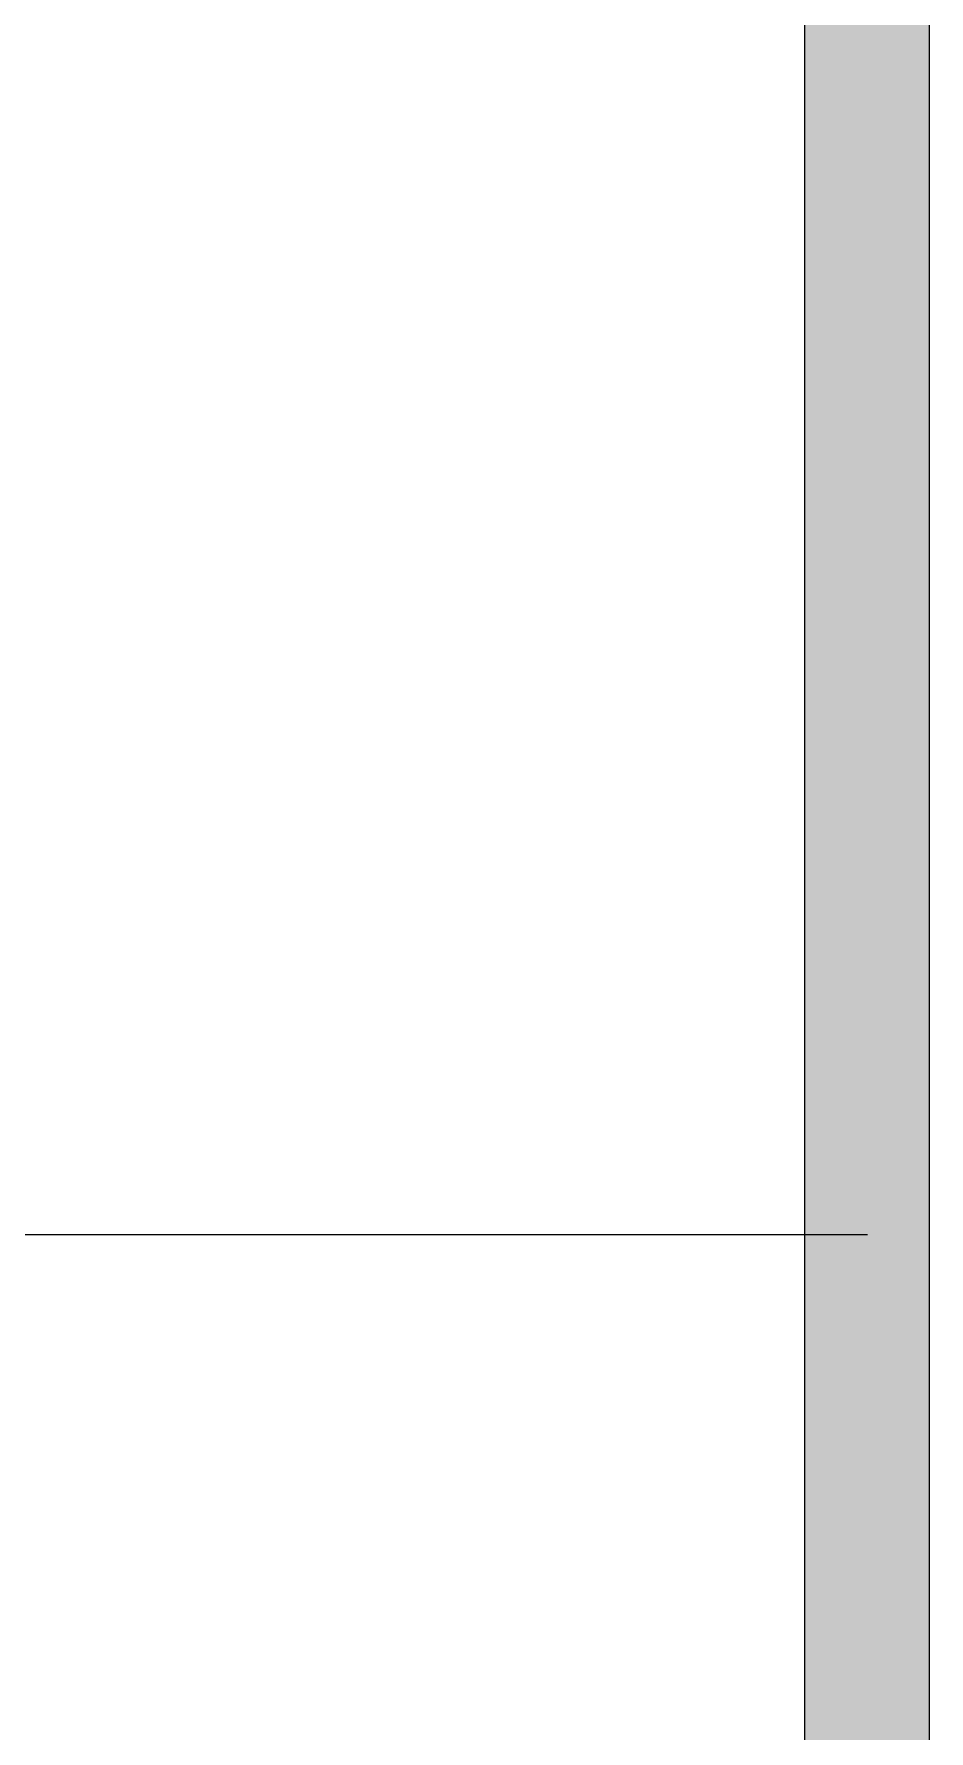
# Model space of a CAD drawing. Header units: millimetres. Extents: x 0 to 414, y 0 to 292.
# Drawn here: x 401.04 to 404.47, y 78.27 to 84.77 of the extents above; entities that cross this region are included whole.
import ezdxf

# ---------------------------------------------------------------- set-up
doc = ezdxf.new("R2010")
doc.units = ezdxf.units.MM

msp = doc.modelspace()

# ---------------------------------------------------------------- hatches: boundary and pattern name
h = msp.add_hatch(color=0)
h.dxf.hatch_style = 2
h.paths.add_polyline_path([(404.473833, 9.609667), (403.997583, 10.085917), (403.997583, 282.380972), (404.473833, 282.857222)])
h = msp.add_hatch(color=0)
h.dxf.hatch_style = 2
h.paths.add_polyline_path([(401.189472, 79.540806), (401.189472, 79.569028)])
h = msp.add_hatch(color=0)
h.dxf.hatch_style = 2
h.paths.add_polyline_path([(401.189472, 79.540806), (401.189472, 79.569028)])
h = msp.add_hatch(color=0)
h.dxf.hatch_style = 2
h.paths.add_polyline_path([(401.203583, 79.530222), (401.203583, 79.583139)])
h = msp.add_hatch(color=0)
h.dxf.hatch_style = 2
h.paths.add_polyline_path([(401.207111, 79.526694), (401.207111, 79.576083)])
h = msp.add_hatch(color=0)
h.dxf.hatch_style = 2
h.paths.add_polyline_path([(401.207111, 79.526694), (401.207111, 79.576083)])
h = msp.add_hatch(color=0)
h.dxf.hatch_style = 2
h.paths.add_polyline_path([(401.210639, 79.526694), (401.210639, 79.572556)])
h = msp.add_hatch(color=0)
h.dxf.hatch_style = 2
h.paths.add_polyline_path([(401.048361, 79.191556), (401.048361, 79.540806)])
h = msp.add_hatch(color=0)
h.dxf.hatch_style = 2
h.paths.add_polyline_path([(401.051889, 79.188028), (401.051889, 79.537278)])
h = msp.add_hatch(color=0)
h.dxf.hatch_style = 2
h.paths.add_polyline_path([(401.080111, 79.142167), (401.080111, 79.505528)])
h = msp.add_hatch(color=0)
h.dxf.hatch_style = 2
h.paths.add_polyline_path([(401.083639, 79.135111), (401.083639, 79.502)])
h = msp.add_hatch(color=0)
h.dxf.hatch_style = 2
h.paths.add_polyline_path([(401.083639, 79.135111), (401.083639, 79.502)])
h = msp.add_hatch(color=0)
h.dxf.hatch_style = 2
h.paths.add_polyline_path([(401.221222, 79.519639), (401.221222, 79.561972)])
h = msp.add_hatch(color=0)
h.dxf.hatch_style = 2
h.paths.add_polyline_path([(401.22475, 79.512583), (401.22475, 79.554917)])
h = msp.add_hatch(color=0)
h.dxf.hatch_style = 2
h.paths.add_polyline_path([(401.22475, 79.512583), (401.22475, 79.554917)])
h = msp.add_hatch(color=0)
h.dxf.hatch_style = 2
h.paths.add_polyline_path([(401.228278, 79.512583), (401.228278, 79.551389)])
h = msp.add_hatch(color=0)
h.dxf.hatch_style = 2
h.paths.add_polyline_path([(401.228278, 79.512583), (401.228278, 79.551389)])
h = msp.add_hatch(color=0)
h.dxf.hatch_style = 2
h.paths.add_polyline_path([(401.231806, 79.509056), (401.231806, 79.547861)])
h = msp.add_hatch(color=0)
h.dxf.hatch_style = 2
h.paths.add_polyline_path([(401.245917, 79.498472), (401.245917, 79.540806)])
h = msp.add_hatch(color=0)
h.dxf.hatch_style = 2
h.paths.add_polyline_path([(401.249444, 79.491417), (401.249444, 79.537278)])
h = msp.add_hatch(color=0)
h.dxf.hatch_style = 2
h.paths.add_polyline_path([(401.249444, 79.491417), (401.249444, 79.537278)])
h = msp.add_hatch(color=0)
h.dxf.hatch_style = 2
h.paths.add_polyline_path([(401.252972, 79.491417), (401.252972, 79.537278)])
h = msp.add_hatch(color=0)
h.dxf.hatch_style = 2
h.paths.add_polyline_path([(401.267083, 79.473778), (401.267083, 79.537278)])
h = msp.add_hatch(color=0)
h.dxf.hatch_style = 2
h.paths.add_polyline_path([(401.267083, 79.47025), (401.267083, 79.537278)])
h = msp.add_hatch(color=0)
h.dxf.hatch_style = 2
h.paths.add_polyline_path([(401.267083, 79.47025), (401.267083, 79.537278)])
h = msp.add_hatch(color=0)
h.dxf.hatch_style = 2
h.paths.add_polyline_path([(401.270611, 79.47025), (401.270611, 79.537278)])
h = msp.add_hatch(color=0)
h.dxf.hatch_style = 2
h.paths.add_polyline_path([(401.291778, 79.431444), (401.291778, 79.53375)])
h = msp.add_hatch(color=0)
h.dxf.hatch_style = 2
h.paths.add_polyline_path([(401.291778, 79.431444), (401.291778, 79.53375)])
h = msp.add_hatch(color=0)
h.dxf.hatch_style = 2
h.paths.add_polyline_path([(401.298833, 79.413806), (401.298833, 79.526694)])
h = msp.add_hatch(color=0)
h.dxf.hatch_style = 2
h.paths.add_polyline_path([(401.298833, 79.413806), (401.298833, 79.526694)])
h = msp.add_hatch(color=0)
h.dxf.hatch_style = 2
h.paths.add_polyline_path([(401.302361, 79.40675), (401.302361, 79.523167)])
h = msp.add_hatch(color=0)
h.dxf.hatch_style = 2
h.paths.add_polyline_path([(401.302361, 79.40675), (401.302361, 79.523167)])
h = msp.add_hatch(color=0)
h.dxf.hatch_style = 2
h.paths.add_polyline_path([(401.302361, 79.40675), (401.302361, 79.519639)])
h = msp.add_hatch(color=0)
h.dxf.hatch_style = 2
h.paths.add_polyline_path([(401.309417, 79.371472), (401.309417, 79.516111)])
h = msp.add_hatch(color=0)
h.dxf.hatch_style = 2
h.paths.add_polyline_path([(401.309417, 79.371472), (401.309417, 79.516111)])
h = msp.add_hatch(color=0)
h.dxf.hatch_style = 2
h.paths.add_polyline_path([(401.309417, 79.364417), (401.309417, 79.516111)])
h = msp.add_hatch(color=0)
h.dxf.hatch_style = 2
h.paths.add_polyline_path([(401.312944, 79.350306), (401.312944, 79.509056)])
h = msp.add_hatch(color=0)
h.dxf.hatch_style = 2
h.paths.add_polyline_path([(401.323528, 79.332667), (401.323528, 79.502)])
h = msp.add_hatch(color=0)
h.dxf.hatch_style = 2
h.paths.add_polyline_path([(401.087167, 79.131583), (401.087167, 79.498472)])
h = msp.add_hatch(color=0)
h.dxf.hatch_style = 2
h.paths.add_polyline_path([(401.087167, 79.131583), (401.087167, 79.498472)])
h = msp.add_hatch(color=0)
h.dxf.hatch_style = 2
h.paths.add_polyline_path([(401.108333, 79.106889), (401.108333, 79.459667)])
h = msp.add_hatch(color=0)
h.dxf.hatch_style = 2
h.paths.add_polyline_path([(401.115389, 79.08925), (401.115389, 79.442028)])
h = msp.add_hatch(color=0)
h.dxf.hatch_style = 2
h.paths.add_polyline_path([(401.323528, 79.329139), (401.323528, 79.498472)])
h = msp.add_hatch(color=0)
h.dxf.hatch_style = 2
h.paths.add_polyline_path([(401.323528, 79.329139), (401.323528, 79.498472)])
h = msp.add_hatch(color=0)
h.dxf.hatch_style = 2
h.paths.add_polyline_path([(401.327056, 79.329139), (401.327056, 79.498472)])
h = msp.add_hatch(color=0)
h.dxf.hatch_style = 2
h.paths.add_polyline_path([(401.327056, 79.329139), (401.327056, 79.498472)])
h = msp.add_hatch(color=0)
h.dxf.hatch_style = 2
h.paths.add_polyline_path([(401.327056, 79.325611), (401.327056, 79.494944)])
h = msp.add_hatch(color=0)
h.dxf.hatch_style = 2
h.paths.add_polyline_path([(401.327056, 79.325611), (401.327056, 79.494944)])
h = msp.add_hatch(color=0)
h.dxf.hatch_style = 2
h.paths.add_polyline_path([(401.330583, 79.318556), (401.330583, 79.491417)])
h = msp.add_hatch(color=0)
h.dxf.hatch_style = 2
h.paths.add_polyline_path([(401.330583, 78.994), (401.330583, 79.491417)])
h = msp.add_hatch(color=0)
h.dxf.hatch_style = 2
h.paths.add_polyline_path([(401.330583, 78.994), (401.330583, 79.491417)])
h = msp.add_hatch(color=0)
h.dxf.hatch_style = 2
h.paths.add_polyline_path([(401.341167, 78.997528), (401.341167, 79.480833)])
h = msp.add_hatch(color=0)
h.dxf.hatch_style = 2
h.paths.add_polyline_path([(401.348222, 78.997528), (401.348222, 79.473778)])
h = msp.add_hatch(color=0)
h.dxf.hatch_style = 2
h.paths.add_polyline_path([(401.348222, 78.997528), (401.348222, 79.473778)])
h = msp.add_hatch(color=0)
h.dxf.hatch_style = 2
h.paths.add_polyline_path([(401.140083, 79.075139), (401.140083, 79.396167)])
h = msp.add_hatch(color=0)
h.dxf.hatch_style = 2
h.paths.add_polyline_path([(401.140083, 79.075139), (401.140083, 79.392639)])
h = msp.add_hatch(color=0)
h.dxf.hatch_style = 2
h.paths.add_polyline_path([(401.397611, 79.068083), (401.397611, 79.410278)])
h = msp.add_hatch(color=0)
h.dxf.hatch_style = 2
h.paths.add_polyline_path([(401.397611, 79.071611), (401.397611, 79.40675)])
h = msp.add_hatch(color=0)
h.dxf.hatch_style = 2
h.paths.add_polyline_path([(401.397611, 79.071611), (401.397611, 79.40675)])
h = msp.add_hatch(color=0)
h.dxf.hatch_style = 2
h.paths.add_polyline_path([(401.404667, 79.336194), (401.404667, 79.382056)])
h = msp.add_hatch(color=0)
h.dxf.hatch_style = 2
h.paths.add_polyline_path([(401.157722, 79.071611), (401.157722, 79.339722)])
h = msp.add_hatch(color=0)
h.dxf.hatch_style = 2
h.paths.add_polyline_path([(401.164778, 79.068083), (401.164778, 79.318556)])
h = msp.add_hatch(color=0)
h.dxf.hatch_style = 2
h.paths.add_polyline_path([(401.168306, 79.068083), (401.168306, 79.318556)])
h = msp.add_hatch(color=0)
h.dxf.hatch_style = 2
h.paths.add_polyline_path([(401.178889, 79.064556), (401.178889, 79.3115)])
h = msp.add_hatch(color=0)
h.dxf.hatch_style = 2
h.paths.add_polyline_path([(401.178889, 79.064556), (401.178889, 79.307972)])
h = msp.add_hatch(color=0)
h.dxf.hatch_style = 2
h.paths.add_polyline_path([(401.404667, 79.078667), (401.404667, 79.336194)])
h = msp.add_hatch(color=0)
h.dxf.hatch_style = 2
h.paths.add_polyline_path([(401.404667, 79.082194), (401.404667, 79.336194)])
h = msp.add_hatch(color=0)
h.dxf.hatch_style = 2
h.paths.add_polyline_path([(401.178889, 79.064556), (401.178889, 79.27975)])
h = msp.add_hatch(color=0)
h.dxf.hatch_style = 2
h.paths.add_polyline_path([(401.182417, 79.064556), (401.182417, 79.276222)])
h = msp.add_hatch(color=0)
h.dxf.hatch_style = 2
h.paths.add_polyline_path([(401.182417, 79.064556), (401.182417, 79.276222)])
h = msp.add_hatch(color=0)
h.dxf.hatch_style = 2
h.paths.add_polyline_path([(401.185944, 79.061028), (401.185944, 79.272694)])
h = msp.add_hatch(color=0)
h.dxf.hatch_style = 2
h.paths.add_polyline_path([(401.185944, 79.061028), (401.185944, 79.272694)])
h = msp.add_hatch(color=0)
h.dxf.hatch_style = 2
h.paths.add_polyline_path([(401.185944, 79.061028), (401.185944, 79.272694)])
h = msp.add_hatch(color=0)
h.dxf.hatch_style = 2
h.paths.add_polyline_path([(401.185944, 79.061028), (401.185944, 79.272694)])
h = msp.add_hatch(color=0)
h.dxf.hatch_style = 2
h.paths.add_polyline_path([(401.185944, 79.061028), (401.185944, 79.272694)])
h = msp.add_hatch(color=0)
h.dxf.hatch_style = 2
h.paths.add_polyline_path([(401.185944, 79.061028), (401.185944, 79.272694)])
h = msp.add_hatch(color=0)
h.dxf.hatch_style = 2
h.paths.add_polyline_path([(401.185944, 79.061028), (401.185944, 79.272694)])
h = msp.add_hatch(color=0)
h.dxf.hatch_style = 2
h.paths.add_polyline_path([(401.185944, 79.039861), (401.185944, 79.272694)])
h = msp.add_hatch(color=0)
h.dxf.hatch_style = 2
h.paths.add_polyline_path([(401.185944, 79.039861), (401.185944, 79.272694)])
h = msp.add_hatch(color=0)
h.dxf.hatch_style = 2
h.paths.add_polyline_path([(401.185944, 79.039861), (401.185944, 79.272694)])
h = msp.add_hatch(color=0)
h.dxf.hatch_style = 2
h.paths.add_polyline_path([(401.189472, 79.039861), (401.189472, 79.269167)])
h = msp.add_hatch(color=0)
h.dxf.hatch_style = 2
h.paths.add_polyline_path([(401.189472, 79.039861), (401.189472, 79.269167)])
h = msp.add_hatch(color=0)
h.dxf.hatch_style = 2
h.paths.add_polyline_path([(401.189472, 79.039861), (401.189472, 79.265639)])
h = msp.add_hatch(color=0)
h.dxf.hatch_style = 2
h.paths.add_polyline_path([(401.203583, 79.036333), (401.203583, 79.251528)])
h = msp.add_hatch(color=0)
h.dxf.hatch_style = 2
h.paths.add_polyline_path([(401.207111, 79.036333), (401.207111, 79.248)])
h = msp.add_hatch(color=0)
h.dxf.hatch_style = 2
h.paths.add_polyline_path([(401.207111, 79.036333), (401.207111, 79.248)])
h = msp.add_hatch(color=0)
h.dxf.hatch_style = 2
h.paths.add_polyline_path([(401.210639, 79.032806), (401.210639, 79.244472)])
h = msp.add_hatch(color=0)
h.dxf.hatch_style = 2
h.paths.add_polyline_path([(401.327056, 78.994), (401.327056, 79.272694)])
h = msp.add_hatch(color=0)
h.dxf.hatch_style = 2
h.paths.add_polyline_path([(401.327056, 78.994), (401.327056, 79.248)])
h = msp.add_hatch(color=0)
h.dxf.hatch_style = 2
h.paths.add_polyline_path([(401.443472, 79.138639), (401.443472, 79.286806)])
h = msp.add_hatch(color=0)
h.dxf.hatch_style = 2
h.paths.add_polyline_path([(401.447, 79.142167), (401.447, 79.27975)])
h = msp.add_hatch(color=0)
h.dxf.hatch_style = 2
h.paths.add_polyline_path([(401.457583, 79.195083), (401.457583, 79.248)])
h = msp.add_hatch(color=0)
h.dxf.hatch_style = 2
h.paths.add_polyline_path([(401.22475, 79.015167), (401.22475, 79.226833)])
h = msp.add_hatch(color=0)
h.dxf.hatch_style = 2
h.paths.add_polyline_path([(401.22475, 79.015167), (401.22475, 79.226833)])
h = msp.add_hatch(color=0)
h.dxf.hatch_style = 2
h.paths.add_polyline_path([(401.228278, 79.011639), (401.228278, 79.223306)])
h = msp.add_hatch(color=0)
h.dxf.hatch_style = 2
h.paths.add_polyline_path([(401.228278, 79.011639), (401.228278, 79.223306)])
h = msp.add_hatch(color=0)
h.dxf.hatch_style = 2
h.paths.add_polyline_path([(401.231806, 79.004583), (401.231806, 79.21625)])
h = msp.add_hatch(color=0)
h.dxf.hatch_style = 2
h.paths.add_polyline_path([(401.245917, 79.001056), (401.245917, 79.195083)])
h = msp.add_hatch(color=0)
h.dxf.hatch_style = 2
h.paths.add_polyline_path([(401.249444, 78.997528), (401.249444, 79.188028)])
h = msp.add_hatch(color=0)
h.dxf.hatch_style = 2
h.paths.add_polyline_path([(401.249444, 78.997528), (401.249444, 79.188028)])
h = msp.add_hatch(color=0)
h.dxf.hatch_style = 2
h.paths.add_polyline_path([(401.252972, 78.997528), (401.252972, 79.1845)])
h = msp.add_hatch(color=0)
h.dxf.hatch_style = 2
h.paths.add_polyline_path([(401.302361, 78.990472), (401.302361, 79.188028)])
h = msp.add_hatch(color=0)
h.dxf.hatch_style = 2
h.paths.add_polyline_path([(401.302361, 78.990472), (401.302361, 79.188028)])
h = msp.add_hatch(color=0)
h.dxf.hatch_style = 2
h.paths.add_polyline_path([(401.302361, 78.990472), (401.302361, 79.188028)])
h = msp.add_hatch(color=0)
h.dxf.hatch_style = 2
h.paths.add_polyline_path([(401.309417, 78.990472), (401.309417, 79.195083)])
h = msp.add_hatch(color=0)
h.dxf.hatch_style = 2
h.paths.add_polyline_path([(401.309417, 78.990472), (401.309417, 79.195083)])
h = msp.add_hatch(color=0)
h.dxf.hatch_style = 2
h.paths.add_polyline_path([(401.309417, 78.990472), (401.309417, 79.195083)])
h = msp.add_hatch(color=0)
h.dxf.hatch_style = 2
h.paths.add_polyline_path([(401.309417, 78.990472), (401.309417, 79.195083)])
h = msp.add_hatch(color=0)
h.dxf.hatch_style = 2
h.paths.add_polyline_path([(401.312944, 78.990472), (401.312944, 79.198611)])
h = msp.add_hatch(color=0)
h.dxf.hatch_style = 2
h.paths.add_polyline_path([(401.323528, 78.994), (401.323528, 79.230361)])
h = msp.add_hatch(color=0)
h.dxf.hatch_style = 2
h.paths.add_polyline_path([(401.323528, 78.994), (401.323528, 79.202139)])
h = msp.add_hatch(color=0)
h.dxf.hatch_style = 2
h.paths.add_polyline_path([(401.267083, 78.994), (401.267083, 79.173917)])
h = msp.add_hatch(color=0)
h.dxf.hatch_style = 2
h.paths.add_polyline_path([(401.267083, 78.990472), (401.267083, 79.170389)])
h = msp.add_hatch(color=0)
h.dxf.hatch_style = 2
h.paths.add_polyline_path([(401.267083, 78.990472), (401.267083, 79.170389)])
h = msp.add_hatch(color=0)
h.dxf.hatch_style = 2
h.paths.add_polyline_path([(401.270611, 78.990472), (401.270611, 79.170389)])
h = msp.add_hatch(color=0)
h.dxf.hatch_style = 2
h.paths.add_polyline_path([(401.291778, 78.990472), (401.291778, 79.170389)])
h = msp.add_hatch(color=0)
h.dxf.hatch_style = 2
h.paths.add_polyline_path([(401.291778, 78.990472), (401.291778, 79.170389)])
h = msp.add_hatch(color=0)
h.dxf.hatch_style = 2
h.paths.add_polyline_path([(401.291778, 78.990472), (401.291778, 79.170389)])
h = msp.add_hatch(color=0)
h.dxf.hatch_style = 2
h.paths.add_polyline_path([(401.298833, 78.990472), (401.298833, 79.170389)])
h = msp.add_hatch(color=0)
h.dxf.hatch_style = 2
h.paths.add_polyline_path([(401.298833, 78.990472), (401.298833, 79.170389)])
h = msp.add_hatch(color=0)
h.dxf.hatch_style = 2
h.paths.add_polyline_path([(401.185944, 79.039861), (401.185944, 79.061028)])
h = msp.add_hatch(color=0)
h.dxf.hatch_style = 2
h.paths.add_polyline_path([(401.185944, 79.039861), (401.185944, 79.053972)])
h = msp.add_hatch(color=0)
h.dxf.hatch_style = 2
h.paths.add_polyline_path([(401.185944, 79.039861), (401.185944, 79.053972)])
h = msp.add_hatch(color=0)
h.dxf.hatch_style = 2
h.paths.add_polyline_path([(401.185944, 79.039861), (401.185944, 79.050444)])
h = msp.add_hatch(color=0)
h.dxf.hatch_style = 2
h.paths.add_polyline_path([(401.185944, 79.039861), (401.185944, 79.050444)])

# ---------------------------------------------------------------- linework, layer by layer
at = {"color": 0, "lineweight": 0}
msp.add_lwpolyline([(404.473833, 9.609667), (403.997583, 10.085917), (403.997583, 282.380972), (404.473833, 282.857222)], close=True, dxfattribs=at)
msp.add_lwpolyline([(354.957944, 80.16875), (404.237472, 80.16875)], dxfattribs=at)

doc.saveas('drawing.dxf')
